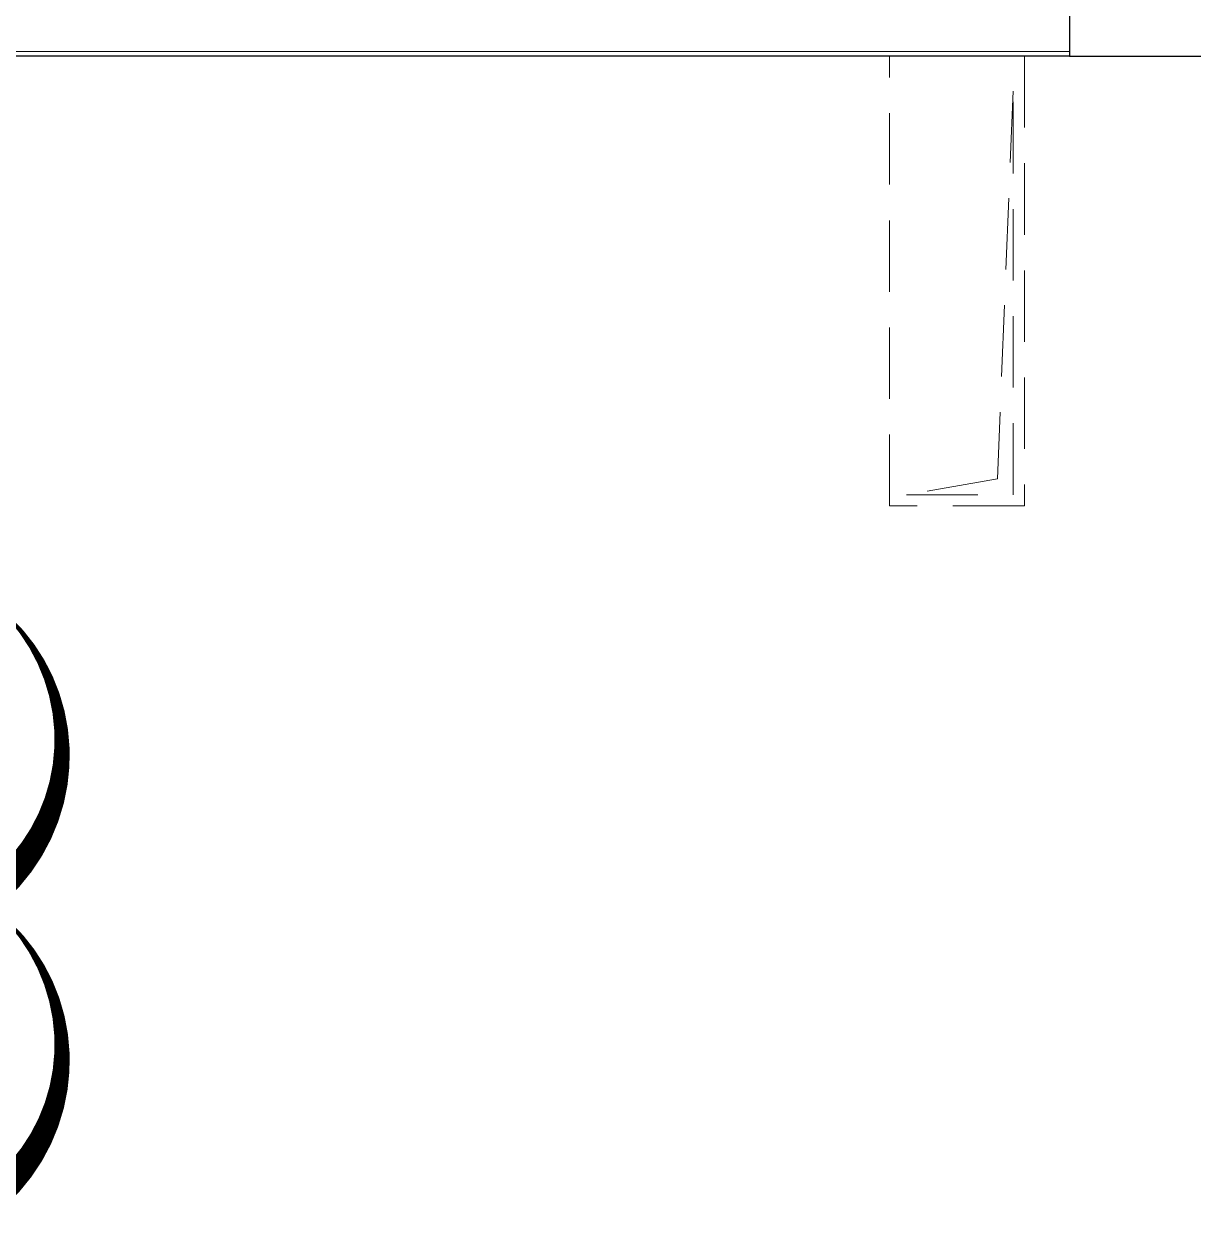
# Model space of a CAD drawing. Header units: metres. Extents: x -11418 to 773, y -8631 to 3561.
# Drawn here: x -1923 to -1403, y -8101 to -7572 of the extents above; entities that cross this region are included whole.
import ezdxf

# ---------------------------------------------------------------- set-up
doc = ezdxf.new("R2010")
doc.units = ezdxf.units.M
doc.header["$LTSCALE"] = 0.01
doc.header["$MEASUREMENT"] = 0
doc.linetypes.add('HIDDEN', pattern=[9.525, 6.35, -3.175])
doc.layers.get('0').update_dxf_attribs({"color": 30, "lineweight": 0})
doc.layers.add('AG-PLASTER', color=73, linetype='Continuous')
doc.layers.add('V-2_Wall_Concrete', color=160, linetype='Continuous')
for name, color, linetype, lineweight in [('AG-Wall', 4, 'Continuous', 20), ('HOLD', 7, 'Continuous', 0), ('shaft', 3, 'Continuous', 20)]:
    doc.layers.add(name, color=color, linetype=linetype, lineweight=lineweight)

# ---------------------------------------------------------------- blocks, each defined once
blk = doc.blocks.new('A$C78DE2B09')
at = {"layer": 'V-2_Wall_Concrete'}
for p, q in [((2200, 1100), (2200, -8500)), ((2200, -8500), (8400, -8500))]:
    blk.add_line(p, q, dxfattribs=at)

msp = doc.modelspace()

# ---------------------------------------------------------------- linework, layer by layer
at = {"layer": 'AG-PLASTER'}
msp.add_line((-1458.44, -7585.88), (-1930.44, -7585.88), dxfattribs=at)
at = {"layer": 'AG-Wall'}
msp.add_line((-1928.44, -7583.88), (-1458.44, -7583.88), dxfattribs=at)
at = {"layer": 'HOLD'}
msp.add_lwpolyline([(-1941.47, -7825.52, 0, 13.56, -0.520567), (-1941.47, -7961.15, 0, 13.56, -0.520567), (-1941.47, -8096.78, 0, 13.56, -0.520567), (-1941.47, -8232.4, 0, 13.56, -0.520567), (-1971.18, -8338.32, 0, 13.56, -0.520567)], format="xyseb", dxfattribs=at)
at = {"layer": 'shaft', "linetype": 'HIDDEN', "ltscale": 500}
for points in [[(-1538.44, -7585.88), (-1478.44, -7585.88), (-1478.44, -7785.88), (-1538.44, -7785.88), (-1538.44, -7585.88)], [(-1530.83, -7780.88), (-1483.44, -7780.88), (-1483.44, -7601.39), (-1490.44, -7773.88), (-1530.83, -7780.88)]]:
    msp.add_lwpolyline(points, dxfattribs=at)

# ---------------------------------------------------------------- block references
at = {"xscale": 0.1, "yscale": 0.1, "zscale": 0.1}
msp.add_blockref('A$C78DE2B09', (-1678.44, -6735.88), dxfattribs=at)

doc.saveas('drawing.dxf')
